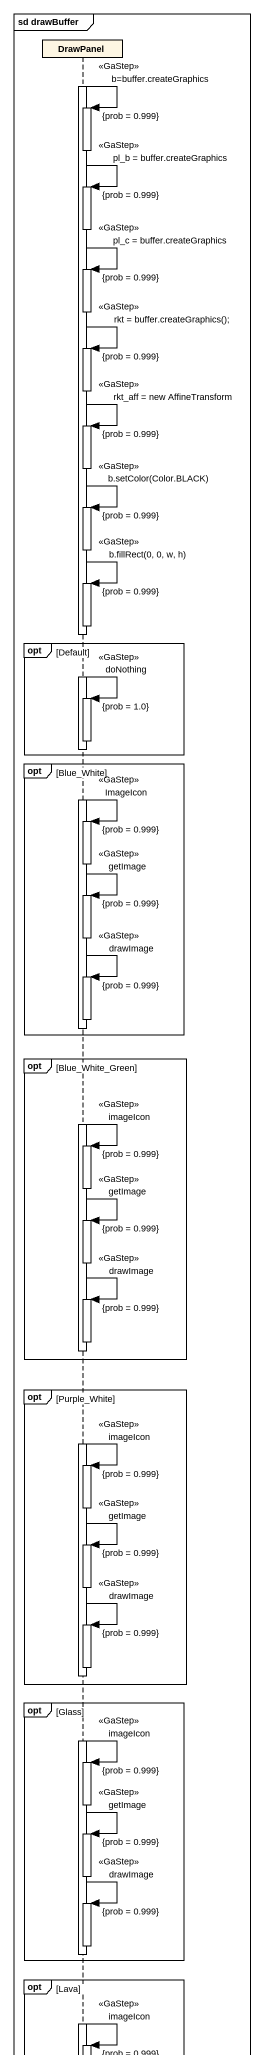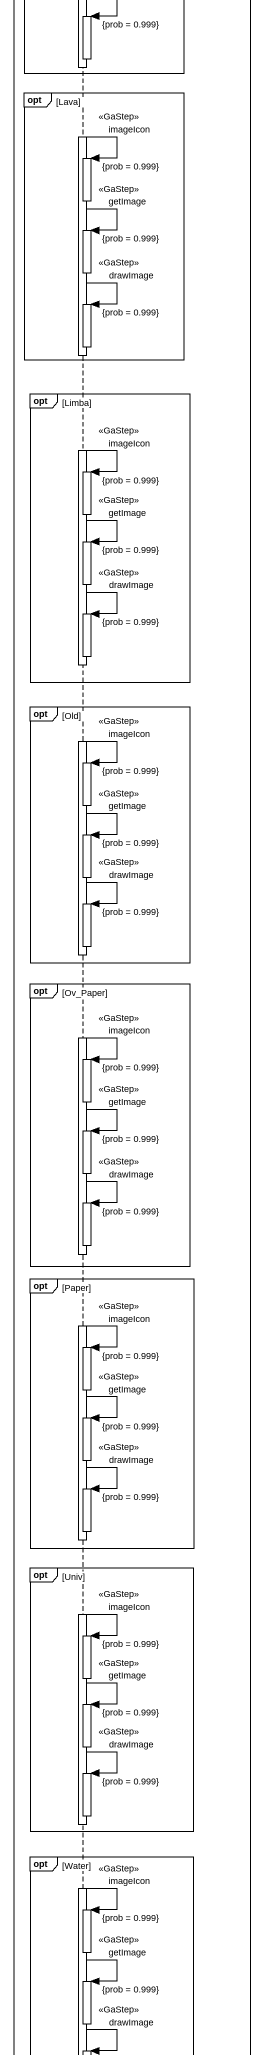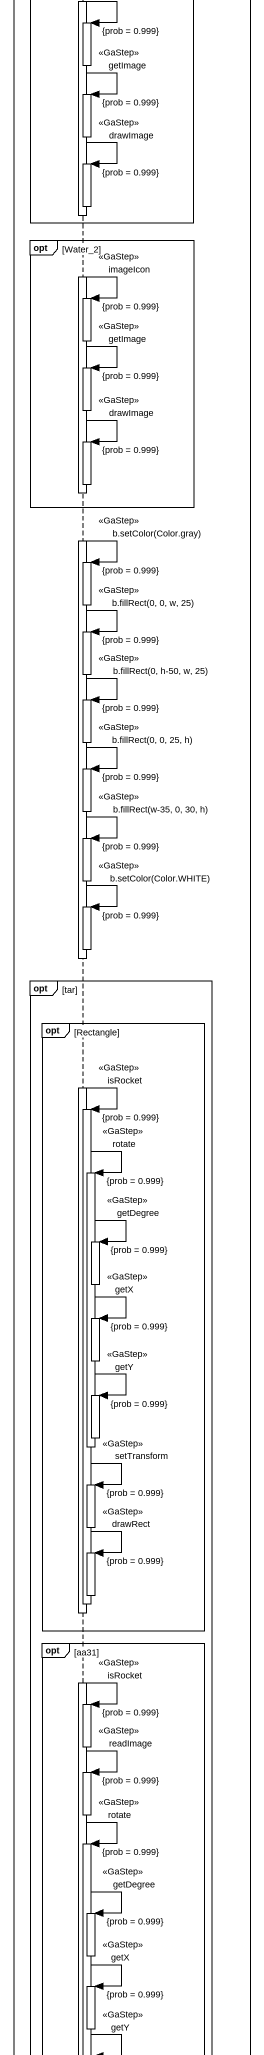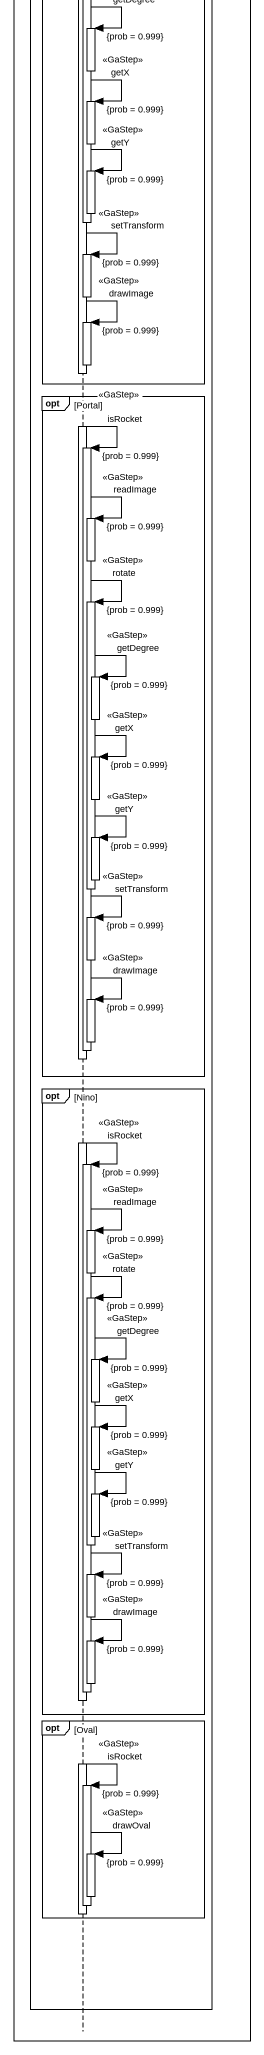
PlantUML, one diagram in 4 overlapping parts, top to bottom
@startuml
mainframe sd drawBuffer
hide footbox
participant DrawPanel

activate DrawPanel
DrawPanel -> DrawPanel : b=buffer.createGraphics\n<<GaStep>>\n{prob = 0.999}
activate DrawPanel
deactivate DrawPanel
DrawPanel -> DrawPanel : pl_b = buffer.createGraphics\n<<GaStep>>\n{prob = 0.999}
activate DrawPanel
deactivate DrawPanel
DrawPanel -> DrawPanel : pl_c = buffer.createGraphics\n<<GaStep>>\n{prob = 0.999}
activate DrawPanel
deactivate DrawPanel
DrawPanel -> DrawPanel : rkt = buffer.createGraphics();\n<<GaStep>>\n{prob = 0.999}
activate DrawPanel
deactivate DrawPanel
DrawPanel -> DrawPanel : rkt_aff = new AffineTransform\n<<GaStep>>\n{prob = 0.999}
activate DrawPanel
deactivate DrawPanel
DrawPanel -> DrawPanel : b.setColor(Color.BLACK)\n<<GaStep>>\n{prob = 0.999}
activate DrawPanel
deactivate DrawPanel
DrawPanel -> DrawPanel : b.fillRect(0, 0, w, h)\n<<GaStep>>\n{prob = 0.999}
activate DrawPanel
deactivate DrawPanel
opt Default
  DrawPanel -> DrawPanel : doNothing\n<<GaStep>>\n{prob = 1.0}
  activate DrawPanel
  deactivate DrawPanel
end
opt Blue_White
  DrawPanel -> DrawPanel : ImageIcon\n<<GaStep>>\n{prob = 0.999}
  activate DrawPanel
  deactivate DrawPanel
  DrawPanel -> DrawPanel : getImage\n<<GaStep>>\n{prob = 0.999}
  activate DrawPanel
  deactivate DrawPanel
  DrawPanel -> DrawPanel : drawImage\n<<GaStep>>\n{prob = 0.999}
  activate DrawPanel
  deactivate DrawPanel
end
opt Blue_White_Green
  DrawPanel -> DrawPanel : imageIcon\n<<GaStep>>\n{prob = 0.999}
  activate DrawPanel
  deactivate DrawPanel
  DrawPanel -> DrawPanel : getImage\n<<GaStep>>\n{prob = 0.999}
  activate DrawPanel
  deactivate DrawPanel
  DrawPanel -> DrawPanel : drawImage\n<<GaStep>>\n{prob = 0.999}
  activate DrawPanel
  deactivate DrawPanel
end
opt Purple_White
  DrawPanel -> DrawPanel : imageIcon\n<<GaStep>>\n{prob = 0.999}
  activate DrawPanel
  deactivate DrawPanel
  DrawPanel -> DrawPanel : getImage\n<<GaStep>>\n{prob = 0.999}
  activate DrawPanel
  deactivate DrawPanel
  DrawPanel -> DrawPanel : drawImage\n<<GaStep>>\n{prob = 0.999}
  activate DrawPanel
  deactivate DrawPanel
end
opt Glass
  DrawPanel -> DrawPanel : imageIcon\n<<GaStep>>\n{prob = 0.999}
  activate DrawPanel
  deactivate DrawPanel
  DrawPanel -> DrawPanel : getImage\n<<GaStep>>\n{prob = 0.999}
  activate DrawPanel
  deactivate DrawPanel
  DrawPanel -> DrawPanel : drawImage\n<<GaStep>>\n{prob = 0.999}
  activate DrawPanel
  deactivate DrawPanel
end
opt Lava
  DrawPanel -> DrawPanel : imageIcon\n<<GaStep>>\n{prob = 0.999}
  activate DrawPanel
  deactivate DrawPanel
  DrawPanel -> DrawPanel : getImage\n<<GaStep>>\n{prob = 0.999}
  activate DrawPanel
  deactivate DrawPanel
  DrawPanel -> DrawPanel : drawImage\n<<GaStep>>\n{prob = 0.999}
  activate DrawPanel
  deactivate DrawPanel
end
opt Limba
  DrawPanel -> DrawPanel : imageIcon\n<<GaStep>>\n{prob = 0.999}
  activate DrawPanel
  deactivate DrawPanel
  DrawPanel -> DrawPanel : getImage\n<<GaStep>>\n{prob = 0.999}
  activate DrawPanel
  deactivate DrawPanel
  DrawPanel -> DrawPanel : drawImage\n<<GaStep>>\n{prob = 0.999}
  activate DrawPanel
  deactivate DrawPanel
end
opt Old
  DrawPanel -> DrawPanel : imageIcon\n<<GaStep>>\n{prob = 0.999}
  activate DrawPanel
  deactivate DrawPanel
  DrawPanel -> DrawPanel : getImage\n<<GaStep>>\n{prob = 0.999}
  activate DrawPanel
  deactivate DrawPanel
  DrawPanel -> DrawPanel : drawImage\n<<GaStep>>\n{prob = 0.999}
  activate DrawPanel
  deactivate DrawPanel
end
opt Ov_Paper
  DrawPanel -> DrawPanel : imageIcon\n<<GaStep>>\n{prob = 0.999}
  activate DrawPanel
  deactivate DrawPanel
  DrawPanel -> DrawPanel : getImage\n<<GaStep>>\n{prob = 0.999}
  activate DrawPanel
  deactivate DrawPanel
  DrawPanel -> DrawPanel : drawImage\n<<GaStep>>\n{prob = 0.999}
  activate DrawPanel
  deactivate DrawPanel
end
opt Paper
  DrawPanel -> DrawPanel : imageIcon\n<<GaStep>>\n{prob = 0.999}
  activate DrawPanel
  deactivate DrawPanel
  DrawPanel -> DrawPanel : getImage\n<<GaStep>>\n{prob = 0.999}
  activate DrawPanel
  deactivate DrawPanel
  DrawPanel -> DrawPanel : drawImage\n<<GaStep>>\n{prob = 0.999}
  activate DrawPanel
  deactivate DrawPanel
end
opt Univ
  DrawPanel -> DrawPanel : imageIcon\n<<GaStep>>\n{prob = 0.999}
  activate DrawPanel
  deactivate DrawPanel
  DrawPanel -> DrawPanel : getImage\n<<GaStep>>\n{prob = 0.999}
  activate DrawPanel
  deactivate DrawPanel
  DrawPanel -> DrawPanel : drawImage\n<<GaStep>>\n{prob = 0.999}
  activate DrawPanel
  deactivate DrawPanel
end
opt Water
  DrawPanel -> DrawPanel : imageIcon\n<<GaStep>>\n{prob = 0.999}
  activate DrawPanel
  deactivate DrawPanel
  DrawPanel -> DrawPanel : getImage\n<<GaStep>>\n{prob = 0.999}
  activate DrawPanel
  deactivate DrawPanel
  DrawPanel -> DrawPanel : drawImage\n<<GaStep>>\n{prob = 0.999}
  activate DrawPanel
  deactivate DrawPanel
end
opt Water_2
  DrawPanel -> DrawPanel : imageIcon\n<<GaStep>>\n{prob = 0.999}
  activate DrawPanel
  deactivate DrawPanel
  DrawPanel -> DrawPanel : getImage\n<<GaStep>>\n{prob = 0.999}
  activate DrawPanel
  deactivate DrawPanel
  DrawPanel -> DrawPanel : drawImage\n<<GaStep>>\n{prob = 0.999}
  activate DrawPanel
  deactivate DrawPanel
end
DrawPanel -> DrawPanel : b.setColor(Color.gray)\n<<GaStep>>\n{prob = 0.999}
activate DrawPanel
deactivate DrawPanel
DrawPanel -> DrawPanel : b.fillRect(0, 0, w, 25)\n<<GaStep>>\n{prob = 0.999}
activate DrawPanel
deactivate DrawPanel
DrawPanel -> DrawPanel : b.fillRect(0, h-50, w, 25)\n<<GaStep>>\n{prob = 0.999}
activate DrawPanel
deactivate DrawPanel
DrawPanel -> DrawPanel : b.fillRect(0, 0, 25, h)\n<<GaStep>>\n{prob = 0.999}
activate DrawPanel
deactivate DrawPanel
DrawPanel -> DrawPanel : b.fillRect(w-35, 0, 30, h)\n<<GaStep>>\n{prob = 0.999}
activate DrawPanel
deactivate DrawPanel
DrawPanel -> DrawPanel : b.setColor(Color.WHITE)\n<<GaStep>>\n{prob = 0.999}
activate DrawPanel
deactivate DrawPanel
opt tar
  opt Rectangle
    DrawPanel -> DrawPanel : isRocket\n<<GaStep>>\n{prob = 0.999}
    activate DrawPanel
    DrawPanel -> DrawPanel : rotate\n<<GaStep>>\n{prob = 0.999}
    activate DrawPanel
    DrawPanel -> DrawPanel : getDegree\n<<GaStep>>\n{prob = 0.999}
    activate DrawPanel
    deactivate DrawPanel
    DrawPanel -> DrawPanel : getX\n<<GaStep>>\n{prob = 0.999}
    activate DrawPanel
    deactivate DrawPanel
    DrawPanel -> DrawPanel : getY\n<<GaStep>>\n{prob = 0.999}
    activate DrawPanel
    deactivate DrawPanel
    deactivate DrawPanel
    DrawPanel -> DrawPanel : setTransform\n<<GaStep>>\n{prob = 0.999}
    activate DrawPanel
    deactivate DrawPanel
    DrawPanel -> DrawPanel : drawRect\n<<GaStep>>\n{prob = 0.999}
    activate DrawPanel
    deactivate DrawPanel
    deactivate DrawPanel
  end
  opt aa31
    DrawPanel -> DrawPanel : isRocket\n<<GaStep>>\n{prob = 0.999}
    activate DrawPanel
    deactivate DrawPanel
    DrawPanel -> DrawPanel : readImage\n<<GaStep>>\n{prob = 0.999}
    activate DrawPanel
    deactivate DrawPanel
    DrawPanel -> DrawPanel : rotate\n<<GaStep>>\n{prob = 0.999}
    activate DrawPanel
    DrawPanel -> DrawPanel : getDegree\n<<GaStep>>\n{prob = 0.999}
    activate DrawPanel
    deactivate DrawPanel
    DrawPanel -> DrawPanel : getX\n<<GaStep>>\n{prob = 0.999}
    activate DrawPanel
    deactivate DrawPanel
    DrawPanel -> DrawPanel : getY\n<<GaStep>>\n{prob = 0.999}
    activate DrawPanel
    deactivate DrawPanel
    deactivate DrawPanel
    DrawPanel -> DrawPanel : setTransform\n<<GaStep>>\n{prob = 0.999}
    activate DrawPanel
    deactivate DrawPanel
    DrawPanel -> DrawPanel : drawImage\n<<GaStep>>\n{prob = 0.999}
    activate DrawPanel
    deactivate DrawPanel
  end
  opt Portal
    DrawPanel -> DrawPanel : isRocket\n<<GaStep>>\n{prob = 0.999}
    activate DrawPanel
    DrawPanel -> DrawPanel : readImage\n<<GaStep>>\n{prob = 0.999}
    activate DrawPanel
    deactivate DrawPanel
    DrawPanel -> DrawPanel : rotate\n<<GaStep>>\n{prob = 0.999}
    activate DrawPanel
    DrawPanel -> DrawPanel : getDegree\n<<GaStep>>\n{prob = 0.999}
    activate DrawPanel
    deactivate DrawPanel
    DrawPanel -> DrawPanel : getX\n<<GaStep>>\n{prob = 0.999}
    activate DrawPanel
    deactivate DrawPanel
    DrawPanel -> DrawPanel : getY\n<<GaStep>>\n{prob = 0.999}
    activate DrawPanel
    deactivate DrawPanel
    deactivate DrawPanel
    DrawPanel -> DrawPanel : setTransform\n<<GaStep>>\n{prob = 0.999}
    activate DrawPanel
    deactivate DrawPanel
    DrawPanel -> DrawPanel : drawImage\n<<GaStep>>\n{prob = 0.999}
    activate DrawPanel
    deactivate DrawPanel
    deactivate DrawPanel
  end
  opt Nino
    DrawPanel -> DrawPanel : isRocket\n<<GaStep>>\n{prob = 0.999}
    activate DrawPanel
    DrawPanel -> DrawPanel : readImage\n<<GaStep>>\n{prob = 0.999}
    activate DrawPanel
    deactivate DrawPanel
    DrawPanel -> DrawPanel : rotate\n<<GaStep>>\n{prob = 0.999}
    activate DrawPanel
    DrawPanel -> DrawPanel : getDegree\n<<GaStep>>\n{prob = 0.999}
    activate DrawPanel
    deactivate DrawPanel
    DrawPanel -> DrawPanel : getX\n<<GaStep>>\n{prob = 0.999}
    activate DrawPanel
    deactivate DrawPanel
    DrawPanel -> DrawPanel : getY\n<<GaStep>>\n{prob = 0.999}
    activate DrawPanel
    deactivate DrawPanel
    deactivate DrawPanel
    DrawPanel -> DrawPanel : setTransform\n<<GaStep>>\n{prob = 0.999}
    activate DrawPanel
    deactivate DrawPanel
    DrawPanel -> DrawPanel : drawImage\n<<GaStep>>\n{prob = 0.999}
    activate DrawPanel
    deactivate DrawPanel
    deactivate DrawPanel
  end
  opt Oval
    DrawPanel -> DrawPanel : isRocket\n<<GaStep>>\n{prob = 0.999}
    activate DrawPanel
    DrawPanel -> DrawPanel : drawOval\n<<GaStep>>\n{prob = 0.999}
    activate DrawPanel
    deactivate DrawPanel
    deactivate DrawPanel
    deactivate DrawPanel
  end
end
@enduml
